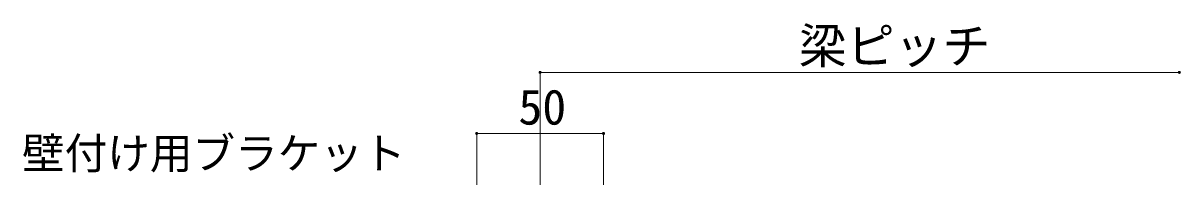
# Model space of a CAD drawing. Units: millimetres, scale not verified. Extents: x -9998 to 10002, y -6925 to 6925.
# Drawn here: x 1550 to 4402, y -3056 to -2679 of the extents above; entities that cross this region are included whole.
import ezdxf
from ezdxf.enums import TextEntityAlignment as Align

# ---------------------------------------------------------------- set-up
doc = ezdxf.new("R2010")
doc.units = ezdxf.units.MM
doc.header["$LTSCALE"] = 50
for name, color, linetype, lineweight in [('0-4_1-7', 7, 'Continuous', 9), ('0-5_1-8', 4, 'Continuous', 9), ('1-D_3-7', 7, 'Continuous', 9)]:
    doc.layers.add(name, color=color, linetype=linetype, lineweight=lineweight)
doc.styles.add('ＭＳ ゴシック', font='')
doc.styles.get('ＭＳ ゴシック').set_extended_font_data('MS Gothic')

msp = doc.modelspace()

# ---------------------------------------------------------------- linework, layer by layer
at = {"layer": '1-D_3-7', "color": 3}
for p, q in [((2823.09, -2799.44), (4397.95, -2799.44)), ((2823.09, -2799.44), (2823.09, -3331)), ((2666.84, -2949.44), (2979.34, -2949.44)), ((2666.84, -2949.44), (2666.84, -3331)), ((2979.34, -2949.44), (2979.34, -3331))]:
    msp.add_line(p, q, dxfattribs=at)
at = {"layer": '1-D_3-7'}
for points in [[(2819.34, -2799.44), (2823.09, -2795.69), (2823.09, -2799.44)], [(2819.34, -2799.44), (2822.62, -2795.72), (2823.09, -2795.69)], [(2819.35, -2799.2), (2822.62, -2795.72), (2819.34, -2799.44)], [(2820.36, -2802.01), (2819.34, -2799.44), (2823.09, -2799.44)], [(2820.06, -2801.64), (2819.34, -2799.44), (2820.36, -2802.01)], [(2819.81, -2801.25), (2819.34, -2799.44), (2820.06, -2801.64)], [(2819.61, -2800.82), (2819.34, -2799.44), (2819.81, -2801.25)], [(2819.46, -2800.37), (2819.34, -2799.44), (2819.61, -2800.82)], [(2819.37, -2799.91), (2819.34, -2799.44), (2819.46, -2800.37)], [(2819.41, -2798.74), (2822.62, -2795.72), (2819.35, -2799.2)], [(2819.41, -2798.74), (2822.16, -2795.81), (2822.62, -2795.72)], [(2819.53, -2798.28), (2822.16, -2795.81), (2819.41, -2798.74)], [(2819.53, -2798.28), (2821.71, -2795.95), (2822.16, -2795.81)], [(2819.7, -2797.84), (2821.71, -2795.95), (2819.53, -2798.28)], [(2819.7, -2797.84), (2821.29, -2796.15), (2821.71, -2795.95)], [(2819.93, -2797.43), (2821.29, -2796.15), (2819.7, -2797.84)], [(2819.93, -2797.43), (2820.89, -2796.41), (2821.29, -2796.15)], [(2820.2, -2797.05), (2820.89, -2796.41), (2819.93, -2797.43)], [(2820.2, -2797.05), (2820.53, -2796.71), (2820.89, -2796.41)], [(2820.36, -2802.01), (2823.09, -2799.44), (2820.7, -2802.33)], [(2820.7, -2802.33), (2823.09, -2799.44), (2821.08, -2802.61)], [(2821.08, -2802.61), (2823.09, -2799.44), (2821.5, -2802.83)], [(2821.5, -2802.83), (2823.09, -2799.44), (2821.93, -2803.01)], [(2821.93, -2803.01), (2823.09, -2799.44), (2822.39, -2803.12)], [(2822.39, -2803.12), (2823.09, -2799.44), (2822.86, -2803.18)], [(2822.86, -2803.18), (2823.09, -2799.44), (2823.09, -2803.19)], [(2823.09, -2795.69), (2825.48, -2796.55), (2823.09, -2799.44)], [(2823.09, -2795.69), (2825.1, -2796.27), (2825.48, -2796.55)], [(2823.09, -2795.69), (2824.69, -2796.05), (2825.1, -2796.27)], [(2823.09, -2795.69), (2824.25, -2795.87), (2824.69, -2796.05)], [(2823.09, -2795.69), (2823.8, -2795.76), (2824.25, -2795.87)], [(2823.09, -2795.69), (2823.33, -2795.7), (2823.8, -2795.76)], [(2823.09, -2799.44), (2825.48, -2796.55), (2825.83, -2796.87)], [(2823.09, -2799.44), (2825.83, -2796.87), (2826.13, -2797.24)], [(2823.09, -2799.44), (2826.13, -2797.24), (2826.38, -2797.63)], [(2823.09, -2799.44), (2826.38, -2797.63), (2826.58, -2798.06)], [(2823.09, -2799.44), (2826.58, -2798.06), (2826.73, -2798.51)], [(2823.09, -2799.44), (2826.73, -2798.51), (2826.81, -2798.97)], [(2823.09, -2799.44), (2826.81, -2798.97), (2826.84, -2799.44)], [(2823.09, -2803.19), (2826.84, -2799.44), (2826.84, -2799.68)], [(2823.09, -2803.19), (2823.09, -2799.44), (2826.84, -2799.44)], [(2823.09, -2803.19), (2826.84, -2799.68), (2823.56, -2803.16)], [(2823.56, -2803.16), (2826.84, -2799.68), (2826.78, -2800.14)], [(2823.56, -2803.16), (2826.78, -2800.14), (2824.03, -2803.07)], [(2824.03, -2803.07), (2826.78, -2800.14), (2826.66, -2800.6)], [(2824.03, -2803.07), (2826.66, -2800.6), (2824.47, -2802.93)], [(2824.47, -2802.93), (2826.66, -2800.6), (2826.49, -2801.04)], [(2824.47, -2802.93), (2826.49, -2801.04), (2824.9, -2802.73)], [(2824.9, -2802.73), (2826.49, -2801.04), (2826.26, -2801.45)], [(2824.9, -2802.73), (2826.26, -2801.45), (2825.3, -2802.47)], [(2825.3, -2802.47), (2826.26, -2801.45), (2825.98, -2801.83)], [(2825.3, -2802.47), (2825.98, -2801.83), (2825.66, -2802.17)], [(4394.2, -2799.44), (4397.95, -2795.69), (4397.95, -2799.44)], [(4394.2, -2799.44), (4397.48, -2795.72), (4397.95, -2795.69)], [(4394.2, -2799.44), (4397.02, -2795.81), (4397.48, -2795.72)], [(4394.2, -2799.44), (4396.57, -2795.95), (4397.02, -2795.81)], [(4394.2, -2799.44), (4396.14, -2796.15), (4396.57, -2795.95)], [(4394.21, -2799.2), (4396.14, -2796.15), (4394.2, -2799.44)], [(4395.56, -2802.33), (4394.2, -2799.44), (4397.95, -2799.44)], [(4395.21, -2802.01), (4394.2, -2799.44), (4395.56, -2802.33)], [(4394.91, -2801.64), (4394.2, -2799.44), (4395.21, -2802.01)], [(4394.66, -2801.25), (4394.2, -2799.44), (4394.91, -2801.64)], [(4394.46, -2800.82), (4394.2, -2799.44), (4394.66, -2801.25)], [(4394.32, -2800.37), (4394.2, -2799.44), (4394.46, -2800.82)], [(4394.23, -2799.91), (4394.2, -2799.44), (4394.32, -2800.37)], [(4394.26, -2798.74), (4396.14, -2796.15), (4394.21, -2799.2)], [(4394.26, -2798.74), (4395.74, -2796.41), (4396.14, -2796.15)], [(4394.38, -2798.28), (4395.74, -2796.41), (4394.26, -2798.74)], [(4394.38, -2798.28), (4395.38, -2796.71), (4395.74, -2796.41)], [(4394.56, -2797.84), (4395.38, -2796.71), (4394.38, -2798.28)], [(4394.56, -2797.84), (4395.06, -2797.05), (4395.38, -2796.71)], [(4394.78, -2797.43), (4395.06, -2797.05), (4394.56, -2797.84)], [(4395.56, -2802.33), (4397.95, -2799.44), (4395.94, -2802.61)], [(4395.94, -2802.61), (4397.95, -2799.44), (4396.35, -2802.83)], [(4396.35, -2802.83), (4397.95, -2799.44), (4396.79, -2803.01)], [(4396.79, -2803.01), (4397.95, -2799.44), (4397.25, -2803.12)], [(4397.25, -2803.12), (4397.95, -2799.44), (4397.71, -2803.18)], [(4397.71, -2803.18), (4397.95, -2799.44), (4397.95, -2803.19)], [(4397.95, -2795.69), (4399.96, -2796.27), (4397.95, -2799.44)], [(4397.95, -2795.69), (4399.55, -2796.05), (4399.96, -2796.27)], [(4397.95, -2795.69), (4399.11, -2795.87), (4399.55, -2796.05)], [(4397.95, -2795.69), (4398.65, -2795.76), (4399.11, -2795.87)], [(4397.95, -2795.69), (4398.18, -2795.7), (4398.65, -2795.76)], [(4397.95, -2799.44), (4399.96, -2796.27), (4400.34, -2796.55)], [(4397.95, -2799.44), (4400.34, -2796.55), (4400.68, -2796.87)], [(4397.95, -2799.44), (4400.68, -2796.87), (4400.98, -2797.24)], [(4397.95, -2799.44), (4400.98, -2797.24), (4401.23, -2797.63)], [(4397.95, -2799.44), (4401.23, -2797.63), (4401.44, -2798.06)], [(4397.95, -2799.44), (4401.44, -2798.06), (4401.58, -2798.51)], [(4397.95, -2799.44), (4401.58, -2798.51), (4401.67, -2798.97)], [(4397.95, -2799.44), (4401.67, -2798.97), (4401.7, -2799.44)], [(4399.33, -2802.93), (4397.95, -2799.44), (4401.7, -2799.44)], [(4398.88, -2803.07), (4397.95, -2799.44), (4399.33, -2802.93)], [(4398.42, -2803.16), (4397.95, -2799.44), (4398.88, -2803.07)], [(4397.95, -2803.19), (4397.95, -2799.44), (4398.42, -2803.16)], [(4399.33, -2802.93), (4401.7, -2799.44), (4401.69, -2799.68)], [(4399.33, -2802.93), (4401.69, -2799.68), (4399.75, -2802.73)], [(4399.75, -2802.73), (4401.69, -2799.68), (4401.63, -2800.14)], [(4399.75, -2802.73), (4401.63, -2800.14), (4400.15, -2802.47)], [(4400.15, -2802.47), (4401.63, -2800.14), (4401.51, -2800.6)], [(4400.15, -2802.47), (4401.51, -2800.6), (4400.52, -2802.17)], [(4400.52, -2802.17), (4401.51, -2800.6), (4401.34, -2801.04)], [(4400.52, -2802.17), (4401.34, -2801.04), (4400.84, -2801.83)], [(4400.84, -2801.83), (4401.34, -2801.04), (4401.11, -2801.45)], [(2663.09, -2949.44), (2666.84, -2945.69), (2666.84, -2949.44)], [(2663.1, -2949.2), (2666.84, -2945.69), (2663.09, -2949.44)], [(2663.81, -2951.64), (2663.09, -2949.44), (2666.84, -2949.44)], [(2663.56, -2951.25), (2663.09, -2949.44), (2663.81, -2951.64)], [(2663.36, -2950.82), (2663.09, -2949.44), (2663.56, -2951.25)], [(2663.21, -2950.37), (2663.09, -2949.44), (2663.36, -2950.82)], [(2663.12, -2949.91), (2663.09, -2949.44), (2663.21, -2950.37)], [(2663.16, -2948.74), (2666.84, -2945.69), (2663.1, -2949.2)], [(2663.16, -2948.74), (2666.37, -2945.72), (2666.84, -2945.69)], [(2663.28, -2948.28), (2666.37, -2945.72), (2663.16, -2948.74)], [(2663.28, -2948.28), (2665.91, -2945.81), (2666.37, -2945.72)], [(2663.45, -2947.84), (2665.91, -2945.81), (2663.28, -2948.28)], [(2663.45, -2947.84), (2665.46, -2945.95), (2665.91, -2945.81)], [(2663.68, -2947.43), (2665.46, -2945.95), (2663.45, -2947.84)], [(2663.68, -2947.43), (2665.04, -2946.15), (2665.46, -2945.95)], [(2663.95, -2947.05), (2665.04, -2946.15), (2663.68, -2947.43)], [(2663.81, -2951.64), (2666.84, -2949.44), (2664.11, -2952.01)], [(2663.95, -2947.05), (2664.64, -2946.41), (2665.04, -2946.15)], [(2664.28, -2946.71), (2664.64, -2946.41), (2663.95, -2947.05)], [(2664.11, -2952.01), (2666.84, -2949.44), (2664.45, -2952.33)], [(2664.45, -2952.33), (2666.84, -2949.44), (2664.83, -2952.61)], [(2664.83, -2952.61), (2666.84, -2949.44), (2665.25, -2952.83)], [(2665.25, -2952.83), (2666.84, -2949.44), (2665.68, -2953.01)], [(2665.68, -2953.01), (2666.84, -2949.44), (2666.14, -2953.12)], [(2666.14, -2953.12), (2666.84, -2949.44), (2666.61, -2953.18)], [(2666.61, -2953.18), (2666.84, -2949.44), (2666.84, -2953.19)], [(2666.84, -2945.69), (2669.58, -2946.87), (2666.84, -2949.44)], [(2666.84, -2945.69), (2669.23, -2946.55), (2669.58, -2946.87)], [(2666.84, -2945.69), (2668.85, -2946.27), (2669.23, -2946.55)], [(2666.84, -2945.69), (2668.44, -2946.05), (2668.85, -2946.27)], [(2666.84, -2945.69), (2668, -2945.87), (2668.44, -2946.05)], [(2666.84, -2945.69), (2667.55, -2945.76), (2668, -2945.87)], [(2666.84, -2945.69), (2667.08, -2945.7), (2667.55, -2945.76)], [(2666.84, -2949.44), (2669.58, -2946.87), (2669.88, -2947.24)], [(2666.84, -2949.44), (2669.88, -2947.24), (2670.13, -2947.63)], [(2666.84, -2949.44), (2670.13, -2947.63), (2670.33, -2948.06)], [(2666.84, -2949.44), (2670.33, -2948.06), (2670.48, -2948.51)], [(2666.84, -2949.44), (2670.48, -2948.51), (2670.56, -2948.97)], [(2666.84, -2949.44), (2670.56, -2948.97), (2670.59, -2949.44)], [(2666.84, -2949.44), (2670.59, -2949.68), (2666.84, -2953.19)], [(2666.84, -2949.44), (2670.59, -2949.44), (2670.59, -2949.68)], [(2666.84, -2953.19), (2670.59, -2949.68), (2670.53, -2950.14)], [(2666.84, -2953.19), (2670.53, -2950.14), (2667.31, -2953.16)], [(2667.31, -2953.16), (2670.53, -2950.14), (2670.41, -2950.6)], [(2667.31, -2953.16), (2670.41, -2950.6), (2667.78, -2953.07)], [(2667.78, -2953.07), (2670.41, -2950.6), (2670.24, -2951.04)], [(2667.78, -2953.07), (2670.24, -2951.04), (2668.22, -2952.93)], [(2668.22, -2952.93), (2670.24, -2951.04), (2670.01, -2951.45)], [(2668.22, -2952.93), (2670.01, -2951.45), (2668.65, -2952.73)], [(2668.65, -2952.73), (2670.01, -2951.45), (2669.73, -2951.83)], [(2668.65, -2952.73), (2669.73, -2951.83), (2669.05, -2952.47)], [(2669.05, -2952.47), (2669.73, -2951.83), (2669.41, -2952.17)], [(2975.59, -2949.44), (2979.34, -2945.69), (2979.34, -2949.44)], [(2975.59, -2949.44), (2978.87, -2945.72), (2979.34, -2945.69)], [(2975.6, -2949.2), (2978.87, -2945.72), (2975.59, -2949.44)], [(2976.61, -2952.01), (2975.59, -2949.44), (2979.34, -2949.44)], [(2976.31, -2951.64), (2975.59, -2949.44), (2976.61, -2952.01)], [(2976.06, -2951.25), (2975.59, -2949.44), (2976.31, -2951.64)], [(2975.86, -2950.82), (2975.59, -2949.44), (2976.06, -2951.25)], [(2975.71, -2950.37), (2975.59, -2949.44), (2975.86, -2950.82)], [(2975.62, -2949.91), (2975.59, -2949.44), (2975.71, -2950.37)], [(2975.66, -2948.74), (2978.87, -2945.72), (2975.6, -2949.2)], [(2975.66, -2948.74), (2978.41, -2945.81), (2978.87, -2945.72)], [(2975.78, -2948.28), (2978.41, -2945.81), (2975.66, -2948.74)], [(2975.78, -2948.28), (2977.96, -2945.95), (2978.41, -2945.81)], [(2975.95, -2947.84), (2977.96, -2945.95), (2975.78, -2948.28)], [(2975.95, -2947.84), (2977.54, -2946.15), (2977.96, -2945.95)], [(2976.18, -2947.43), (2977.54, -2946.15), (2975.95, -2947.84)], [(2976.18, -2947.43), (2977.14, -2946.41), (2977.54, -2946.15)], [(2976.45, -2947.05), (2977.14, -2946.41), (2976.18, -2947.43)], [(2976.45, -2947.05), (2976.78, -2946.71), (2977.14, -2946.41)], [(2976.61, -2952.01), (2979.34, -2949.44), (2976.95, -2952.33)], [(2976.95, -2952.33), (2979.34, -2949.44), (2977.33, -2952.61)], [(2977.33, -2952.61), (2979.34, -2949.44), (2977.75, -2952.83)], [(2977.75, -2952.83), (2979.34, -2949.44), (2978.18, -2953.01)], [(2978.18, -2953.01), (2979.34, -2949.44), (2978.64, -2953.12)], [(2978.64, -2953.12), (2979.34, -2949.44), (2979.11, -2953.18)], [(2979.11, -2953.18), (2979.34, -2949.44), (2979.34, -2953.19)], [(2979.34, -2945.69), (2981.73, -2946.55), (2979.34, -2949.44)], [(2979.34, -2945.69), (2981.35, -2946.27), (2981.73, -2946.55)], [(2979.34, -2945.69), (2980.94, -2946.05), (2981.35, -2946.27)], [(2979.34, -2945.69), (2980.5, -2945.87), (2980.94, -2946.05)], [(2979.34, -2945.69), (2980.05, -2945.76), (2980.5, -2945.87)], [(2979.34, -2945.69), (2979.58, -2945.7), (2980.05, -2945.76)], [(2979.34, -2949.44), (2981.73, -2946.55), (2982.08, -2946.87)], [(2979.34, -2949.44), (2982.08, -2946.87), (2982.38, -2947.24)], [(2979.34, -2949.44), (2982.38, -2947.24), (2982.63, -2947.63)], [(2979.34, -2949.44), (2982.63, -2947.63), (2982.83, -2948.06)], [(2979.34, -2949.44), (2982.83, -2948.06), (2982.98, -2948.51)], [(2979.34, -2949.44), (2982.98, -2948.51), (2983.06, -2948.97)], [(2979.34, -2949.44), (2983.06, -2948.97), (2983.09, -2949.44)], [(2979.34, -2953.19), (2983.09, -2949.44), (2983.09, -2949.68)], [(2979.34, -2953.19), (2979.34, -2949.44), (2983.09, -2949.44)], [(2979.34, -2953.19), (2983.09, -2949.68), (2979.81, -2953.16)], [(2979.81, -2953.16), (2983.09, -2949.68), (2983.03, -2950.14)], [(2979.81, -2953.16), (2983.03, -2950.14), (2980.28, -2953.07)], [(2980.28, -2953.07), (2983.03, -2950.14), (2982.91, -2950.6)], [(2980.28, -2953.07), (2982.91, -2950.6), (2980.72, -2952.93)], [(2980.72, -2952.93), (2982.91, -2950.6), (2982.74, -2951.04)], [(2980.72, -2952.93), (2982.74, -2951.04), (2981.15, -2952.73)], [(2981.15, -2952.73), (2982.74, -2951.04), (2982.51, -2951.45)], [(2981.15, -2952.73), (2982.51, -2951.45), (2981.55, -2952.47)], [(2981.55, -2952.47), (2982.51, -2951.45), (2982.23, -2951.83)], [(2981.55, -2952.47), (2982.23, -2951.83), (2981.91, -2952.17)]]:
    msp.add_solid(points, dxfattribs=at)

# ---------------------------------------------------------------- texts
at = {"layer": '0-4_1-7', "color": 4, "style": 'ＭＳ ゴシック'}
for s, p in [('梁ピッチ', (3460.52, -2803.64)), ('50', (2769.66, -2953.64))]:
    msp.add_text(s, height=86.51, dxfattribs=at).set_placement(p, align=Align.BOTTOM_LEFT)
at = {"layer": '0-5_1-8', "style": 'ＭＳ ゴシック'}
msp.add_text('壁付け用ブラケット', height=76.98, dxfattribs=at).set_placement((1546.68, -3059.59), align=Align.BOTTOM_LEFT)

doc.saveas('drawing.dxf')
